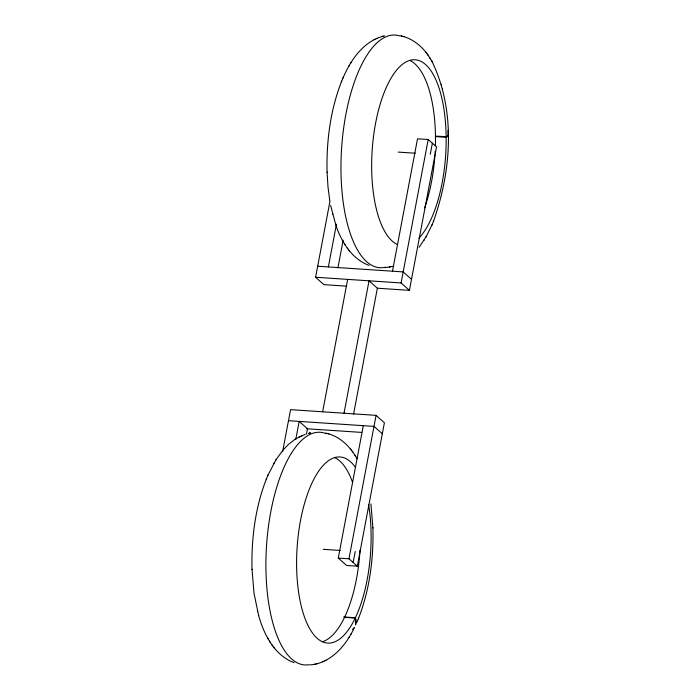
<?xml version="1.0" encoding="UTF-8"?>
<svg xmlns="http://www.w3.org/2000/svg" width="700" height="700" viewBox="0 0 700 700"><rect width="100%" height="100%" fill="white"/><g stroke="black" fill="none" stroke-linecap="round" stroke-linejoin="round"><path stroke-width="1.05" d="M435.041 153.055L435.146 151.331M282.634 451.657L290.57 409.658L376.075 415.354L384.405 422.748L357.306 566.186L346.614 565.477L338.284 558.084L363.3 425.679M346.369 286.142L323.925 284.646L315.595 277.252L329.989 201.084M295.75 439.556L299.18 421.409L307.51 428.803L306.495 434.14M328.361 266.928L336.438 224.219M337.908 267.916L343.149 240.152M322.639 411.793L347.655 279.387M344.015 413.219L369.031 280.814L377.361 288.207L409.43 290.342L436.529 146.895L428.199 139.501L417.515 138.793L392.49 271.197M353.553 414.207L377.361 288.207M357.306 566.186L348.976 558.793L376.075 415.354M409.43 290.342L401.1 282.949L428.199 139.501M353.141 562.494L355.224 551.46M430.281 154.236L432.364 143.202M341.652 81.209C330.304 110.04 326.331 141.4 327.075 172.252M266.595 478.433C255.246 507.264 251.274 538.624 252.017 569.476M433.405 221.567C451.517 170.643 455.971 110.46 431.716 60.83M358.348 618.791C369.696 589.96 373.669 558.6 372.925 527.747M342.974 78.05C350.814 59.754 363.947 40.477 384.615 35.884M267.916 475.274L275.966 459.76L282.887 450.231M419.116 247.275L426.3 236.434L432.084 224.726M341.399 81.821L343.245 77.402M266.341 479.045L268.188 474.626M431.812 225.374L433.659 220.955M356.755 622.597L358.601 618.179M355.661 619.657L355.373 617.733L343.613 616.954M353.386 629.676C344.951 646.642 330.137 663.442 310.021 664.913M348.757 66.343L349.178 65.642M350.586 63.262L351.024 62.536M273.7 463.566L274.12 462.866M275.537 460.486L275.966 459.76M424.034 240.24L424.463 239.514M425.88 237.134L426.3 236.434M348.976 637.464L349.414 636.738M350.822 634.358L351.243 633.657M283.509 449.54L288.348 444.544L294.989 439.32M295.846 438.786L305.314 434.271M446.959 136.5L448.088 135.45L447.983 130.524M374.001 39.751L374.929 39.314M376.233 38.684L377.169 38.246M298.953 436.975L299.871 436.537M301.175 435.908L302.111 435.47M322.831 661.754L323.767 661.316M325.071 660.686L325.999 660.249M435.461 136.115L446.574 136.666M385.079 267.689L392.7 266.359M308.315 433.405L310.581 432.871L309.558 433.108M382.358 36.417L383.364 36.181M389.419 267.129L390.442 266.892M314.361 664.352L315.385 664.116M316.636 663.819L317.642 663.582M435.461 136.579L446.154 137.287A23.319 4.13 -0.6 0 0 448.079 135.494L448.079 135.275M398.213 152.101L415.319 153.239M317.678 266.219L403.183 271.915L411.512 279.309M315.595 277.252L401.1 282.949M288.488 420.691L373.993 426.387L382.322 433.781M306.556 428.741L361.76 432.416M323.164 549.325L340.261 550.462M338.284 558.084L348.976 558.793M344.531 617.347L355.224 618.056M401.765 36.094L400.75 35.831C412.178 38.264 421.838 46.042 428.348 55.536M402.964 36.417L403.97 36.68M327.906 433.641C340.821 437.106 350.814 447.414 357.123 458.832M325.692 433.055L328.921 433.904M369.11 265.414C352.328 259.245 342.09 242.821 336.359 226.678M294.053 662.637C284.821 659.295 277.191 652.452 271.652 644.464M425.425 51.66L426.02 52.43M427.236 53.996L432.18 61.609M347.244 248.027L347.821 248.78M349.037 250.346L349.632 251.116M352.179 451.22L352.756 451.972M350.368 448.884L350.963 449.654M272.764 646.004C265.921 636.79 261.564 625.984 258.475 614.994M273.98 647.57L274.575 648.34M429.546 57.304L430.535 58.87M270.454 642.696L269.465 641.13M344.523 243.906L344.995 244.703M355.005 455.298L355.477 456.094M267.82 638.391L268.284 639.17M336.096 225.951L330.636 205.433M441.341 84.324L441.525 85.006M442.409 88.322L442.575 88.97M332.483 213.806L332.649 214.454M252.017 569.222L254.013 593.267L258.659 615.676M257.425 611.03L257.591 611.678M355.661 619.675L355.618 624.829A23.319 15.19 25.5 0 0 355.373 617.733M329.752 200.515L327.985 186.778L327.066 171.999M370.93 503.956L372.934 528.001M446.154 136.824L446.154 137.287M397.294 244.466A93.266 36.829 -86.2 0 1 379.111 107.905A93.266 36.829 -86.2 0 1 439.67 90.02A93.266 36.829 -86.2 0 1 418.924 238.079M383.442 267.592A116.585 46.034 -86.2 0 1 341.688 147.088A116.585 46.034 -86.2 0 1 399.849 35.954M385.726 267.155A116.585 46.034 -86.2 0 1 384.204 267.479M409.824 60.445A93.266 36.829 -86.2 0 1 435.382 145.644M434.945 154.779A93.266 36.829 -86.2 0 1 424.62 207.874M368.585 504.49A93.266 36.829 -86.2 0 1 335.457 641.559A93.266 36.829 -86.2 0 1 298.078 536.734A93.266 36.829 -86.2 0 1 355.233 467.058M309.146 664.702A116.585 46.034 -86.2 0 1 266.499 546.21A116.585 46.034 -86.2 0 1 324.056 432.95M324.791 433.178A116.585 46.034 -86.2 0 1 326.261 433.72M352.914 629.282A23.319 15.19 25.5 0 0 354.366 627.532L354.331 627.62A23.31 14.805 24.5 0 1 352.896 629.326M334.766 457.669A93.266 36.829 -86.2 0 1 344.549 466.349L346.019 468.519A93.266 36.829 -86.2 0 1 352.485 482.177M360.001 550.174A93.266 36.829 -86.2 0 1 350.201 603.251L348.915 606.909A93.266 36.829 -86.2 0 1 322.332 641.769"/></g></svg>
